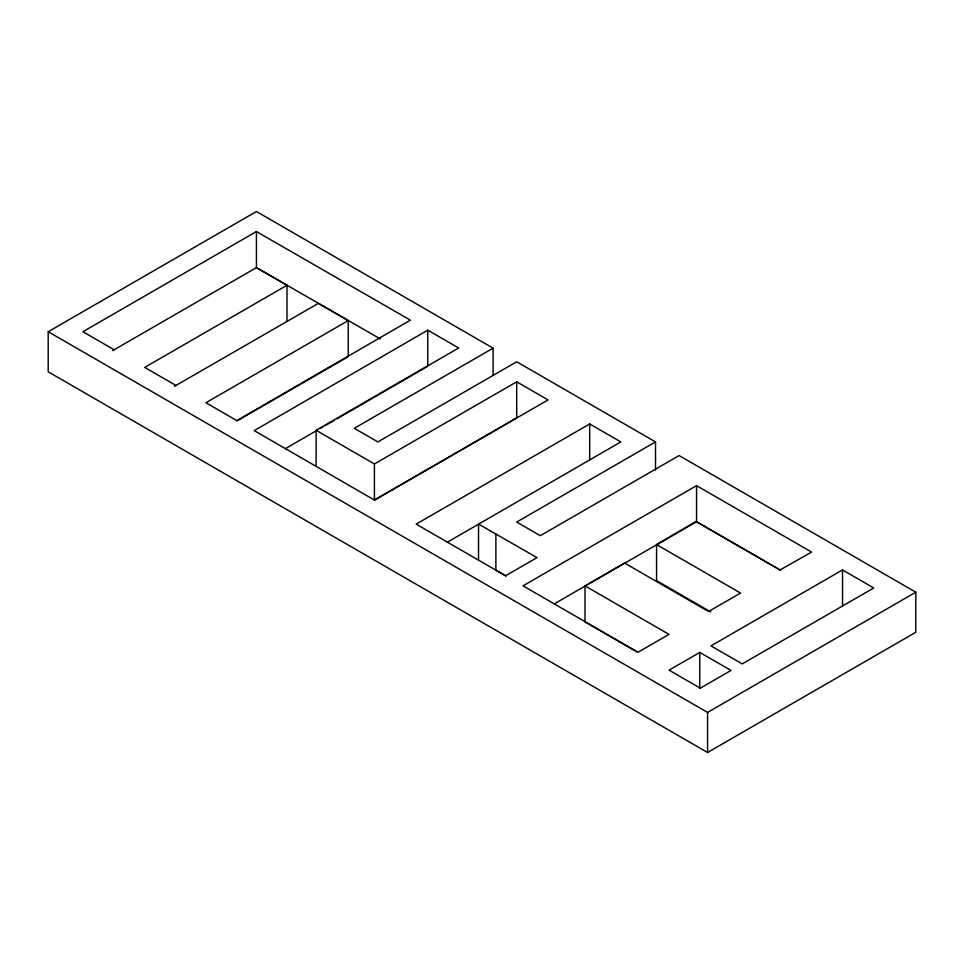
<?xml version="1.0" encoding="UTF-8"?>
<svg xmlns="http://www.w3.org/2000/svg" width="964" height="964" viewBox="0 0 964 964"><rect width="100%" height="100%" fill="white"/><g stroke="black" fill="none" stroke-linecap="round" stroke-linejoin="round"><path stroke-width="1.45" d="M710.83 611.971L656.568 580.641L656.568 544.576L696.044 521.5L780.021 569.989L811.567 552.059L696.55 485.651L523.03 585.835L638.048 652.242L669.004 634.372L585.015 585.883L585.015 621.949L636.698 651.784M316.12 430.306L458.695 347.992L427.763 330.17L254.231 430.619L374.526 500.099L548.046 399.915L516.704 381.816L374.418 463.961L316.12 430.306L316.12 466.371M285.308 448.694L317.686 429.956M320.277 428.45L322.868 426.956M325.458 425.449L334.52 420.208M337.111 418.713L427.763 366.236L427.763 330.17M655.52 470.131L655.52 441.922L516.704 522.066L540.298 535.695L679.114 455.55L915.8 592.197L915.8 632.276L707.576 752.486L48.2 371.803L48.2 331.724L256.424 211.514L493.11 348.161L493.11 374.876M236.963 420.894L348.209 356.668L348.209 320.602L205.922 402.747L236.855 420.617L410.375 320.168L256.424 231.553L82.904 331.724L114.162 349.775M112.692 350.595L256.448 267.63L286.995 285.26L286.995 321.325M286.995 285.26L144.708 367.404L176.075 385.516M174.46 386.299L318.361 303.371L348.209 320.602M493.11 348.161L354.294 428.305L377.888 441.922L516.704 361.777L655.52 441.922M447.248 542.262L620.816 441.922L589.691 423.955L416.171 524.139L505.594 575.773L537.008 557.638L478.53 524.079L478.53 560.144M585.015 585.883L624.576 563.048L708.564 611.525L740.545 593.065L656.568 544.576M554.107 603.958L695.261 522.464M699.78 652.411L669.064 670.149L700.298 688.176L731.013 670.438L699.78 652.411L699.78 688.477M842.524 569.929L710.986 645.868L742.22 663.907L873.758 587.968L842.524 569.929L842.524 605.995M48.2 331.724L707.576 712.42L915.8 592.197M506.16 576.05L495.882 570.158L495.882 534.092M380.37 338.967L256.424 267.618L256.424 231.553M780.551 570.218L696.55 521.717L696.55 485.651M707.576 712.42L707.576 752.486M589.691 423.955L589.691 460.021M516.704 381.816L516.704 417.882L374.418 500.027L374.418 463.961"/></g></svg>
